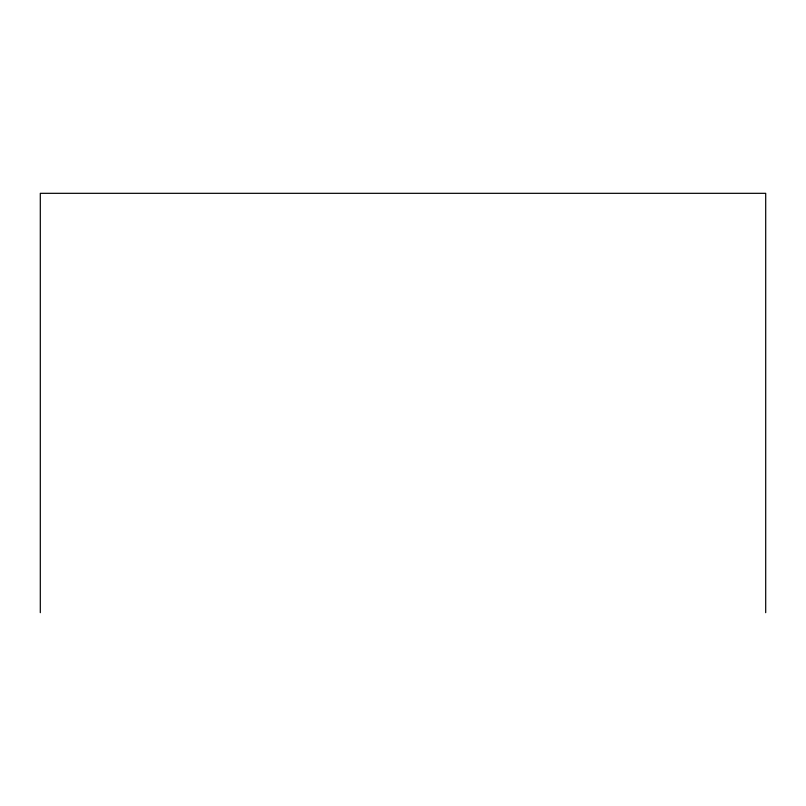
<?xml version="1.0" encoding="UTF-8"?>
<svg xmlns="http://www.w3.org/2000/svg" width="806" height="806" viewBox="0 0 806 806"><rect width="100%" height="100%" fill="white"/><g stroke="black" fill="none" stroke-linecap="round" stroke-linejoin="round"><path stroke-width="1.21" d="M765.7 612.681L765.7 193.319L40.3 193.319L40.3 612.681"/></g></svg>
